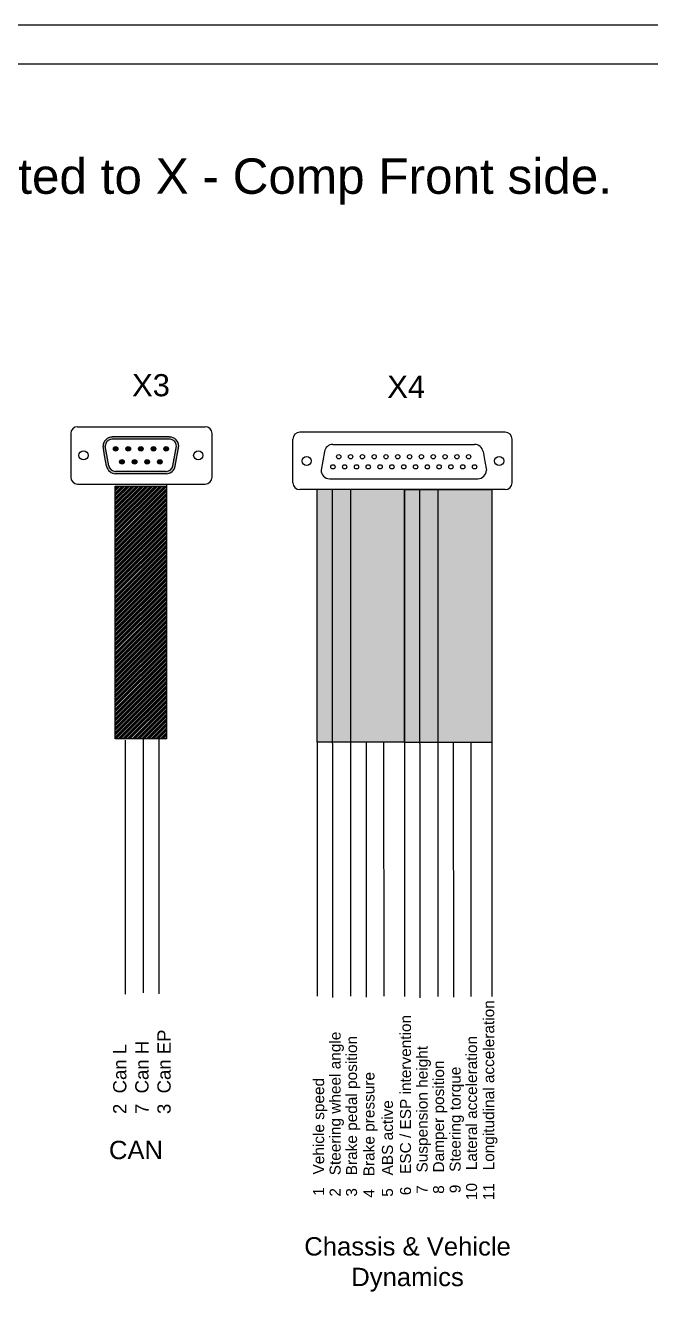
# Model space of a CAD drawing. Extents: x -194 to 239, y -574 to -265.
# Drawn here: x 19.1 to 115.3, y -459.5 to -264.6 of the extents above; entities that cross this region are included whole.
import ezdxf

# ---------------------------------------------------------------- set-up
doc = ezdxf.new("R2010")
doc.units = 0
doc.header["$LTSCALE"] = 0.5
doc.layers.get('0').update_dxf_attribs({"linetype": 'CONTINUOUS'})
doc.layers.add('UMRISSE', color=7, linetype='CONTINUOUS')
doc.styles.get("Standard").update_dxf_attribs({"font": 'arial.ttf', "height": 3})

msp = doc.modelspace()

# ---------------------------------------------------------------- hatches: boundary and pattern name
at = {"linetype": 'Continuous'}
h = msp.add_hatch(color=256, dxfattribs=at)
h.paths.add_polyline_path([(32.47, -327.96, 0.414214), (31.06, -329.38), (31.31, -330.79), (31.6, -332.44, 0.36397), (32.99, -333.61), (40.78, -333.61, 0.36397), (42.17, -332.44), (42.71, -329.38, 0.414214), (41.3, -327.96)])
h.paths.add_polyline_path([(32.47, -328.32, 0.406302), (31.41, -329.35), (31.66, -330.73), (31.95, -332.38, 0.36397), (32.99, -333.26), (40.78, -333.26, 0.36397), (41.82, -332.38), (42.35, -329.35, 0.406302), (41.3, -328.32)], flags=16)
h.paths.add_polyline_path([(33.35, -329.79, -1), (32.65, -329.79, -1)], flags=0)
h.paths.add_polyline_path([(35.3, -329.79, -1), (34.59, -329.79, -1)], flags=0)
h.paths.add_polyline_path([(37.24, -329.79, -1), (36.53, -329.79, -1)], flags=0)
h.paths.add_polyline_path([(34.33, -331.79, -1), (33.62, -331.79, -1)], flags=0)
h.paths.add_polyline_path([(36.27, -331.79, -1), (35.56, -331.79, -1)], flags=0)
h.paths.add_polyline_path([(39.18, -329.79, -1), (38.47, -329.79, -1)], flags=0)
h.paths.add_polyline_path([(38.21, -331.79, -1), (37.5, -331.79, -1)], flags=0)
h.paths.add_polyline_path([(40.15, -331.79, -1), (39.44, -331.79, -1)], flags=0)
h.paths.add_polyline_path([(41.12, -329.79, -1), (40.41, -329.79, -1)], flags=0)
for points in [[(32.65, -329.79, 1), (33.35, -329.79, 1)], [(35.3, -329.79, 1), (34.59, -329.79, 1)], [(36.53, -329.79, 1), (37.24, -329.79, 1)], [(39.18, -329.79, 1), (38.47, -329.79, 1)], [(41.12, -329.79, 1), (40.41, -329.79, 1)], [(33.62, -331.79, 1), (34.33, -331.79, 1)], [(35.56, -331.79, 1), (36.27, -331.79, 1)], [(38.21, -331.79, 1), (37.5, -331.79, 1)], [(40.15, -331.79, 1), (39.44, -331.79, 1)]]:
    msp.add_hatch(color=256, dxfattribs=at).paths.add_polyline_path(points)
h = msp.add_hatch(color=256)
h.dxf.hatch_style = 1
h.set_gradient(color1=(255, 255, 255), tint=1)
h.paths.add_polyline_path([(40.8, -335.51), (32.94, -335.51), (32.94, -374.42), (40.82, -374.42), (40.82, -354.87)])
h = msp.add_hatch()
h.set_pattern_fill('ANSI34', color=256, scale=0.681086)
h.set_pattern_definition([(45, (9.1725, -182.65104), (-0.3612004, 0.3612004), []), (45, (9.2929, -182.65104), (-0.3612004, 0.3612004), []), (45, (9.4133, -182.65104), (-0.3612004, 0.3612004), []), (45, (9.5337, -182.65104), (-0.3612004, 0.3612004), [])])
h.paths.add_polyline_path([(32.94, -335.51), (40.82, -335.51), (40.82, -374.42), (32.94, -374.42)])
h = msp.add_hatch(color=0)
h.dxf.hatch_style = 1
h.paths.add_polyline_path([(64.01, -336.02), (77.44, -336.02), (77.44, -374.93), (64.01, -374.93)])
h = msp.add_hatch(color=0)
h.dxf.hatch_style = 1
h.paths.add_polyline_path([(77.44, -336.06), (90.86, -336.06), (90.86, -374.97), (77.44, -374.97)])

# ---------------------------------------------------------------- linework, layer by layer
for p, q in [((239.39, -264.62), (-194.26, -264.62)), ((233.39, -270.62), (-188.26, -270.62)), ((40.8, -335.32), (40.84, -374.42))]:
    msp.add_line(p, q)
at = {"color": 32, "true_color": 0xcd6928}
for p, q in [((66.34, -336.02), (66.39, -414.21)), ((69.16, -335.94), (69.16, -385.75)), ((79.77, -336.06), (79.81, -414.25)), ((82.58, -335.98), (82.58, -385.79)), ((34.46, -374.6), (34.48, -413.7)), ((37.25, -374.42), (37.25, -385.24)), ((39.62, -374.53), (39.64, -413.63)), ((64.01, -374.93), (64.01, -385.76)), ((71.53, -375.04), (71.55, -414.14)), ((74.22, -374.93), (74.24, -414.03)), ((77.44, -374.97), (77.44, -385.8)), ((84.95, -375.08), (84.97, -414.18)), ((87.64, -374.97), (87.66, -414.07)), ((90.86, -374.97), (90.88, -414.07))]:
    msp.add_line(p, q, dxfattribs=at)
at = {"color": 30, "true_color": 0xf26722}
for p, q in [((37.25, -385.24), (37.25, -413.5)), ((64.01, -385.76), (64.01, -414.02)), ((69.16, -385.75), (69.16, -414.02)), ((77.44, -385.8), (77.44, -414.06)), ((82.58, -385.79), (82.58, -414.06))]:
    msp.add_line(p, q, dxfattribs=at)
msp.add_lwpolyline([(32.94, -335.51), (40.82, -335.51), (40.82, -374.42), (32.94, -374.42)], close=True)
at = {"color": 0}
for points in [[(64.01, -336.02), (77.44, -336.02), (77.44, -374.93), (64.01, -374.93)], [(77.44, -336.06), (90.86, -336.06), (90.86, -374.97), (77.44, -374.97)]]:
    msp.add_lwpolyline(points, close=True, dxfattribs=at)
at = {"linetype": 'Continuous'}
for centre in [(28.06, -330.79), (45.71, -330.79)]:
    msp.add_circle(centre, 0.706, dxfattribs=at)
at = {"color": 7, "linetype": 'Continuous'}
for centre in [(62.39, -331.65), (92.01, -331.65)]:
    msp.add_circle(centre, 0.706, dxfattribs=at)
at = {"layer": 'UMRISSE', "linetype": 'Continuous'}
for p, q in [((27.14, -326.38), (46.77, -326.38)), ((26.08, -327.44), (26.08, -334.14)), ((31.66, -330.73), (31.41, -329.32)), ((41.3, -327.96), (32.47, -327.96)), ((41.3, -328.32), (32.47, -328.32)), ((41.82, -332.38), (42.36, -329.32)), ((47.82, -327.44), (47.82, -334.14)), ((31.31, -330.79), (31.06, -329.38)), ((31.6, -332.44), (31.31, -330.79)), ((31.95, -332.38), (31.66, -330.73)), ((42.17, -332.44), (42.71, -329.38)), ((40.78, -333.26), (32.99, -333.26)), ((40.78, -333.61), (32.99, -333.61)), ((27.14, -335.2), (46.77, -335.2))]:
    msp.add_line(p, q, dxfattribs=at)
at = {"layer": 'UMRISSE', "color": 7, "linetype": 'Continuous'}
for p, q in [((92.93, -327.24), (61.33, -327.24)), ((60.27, -335), (60.27, -328.29)), ((93.99, -335), (93.99, -328.29)), ((92.93, -336.06), (61.33, -336.06))]:
    msp.add_line(p, q, dxfattribs=at)
at = {"layer": 'UMRISSE', "color": 0, "linetype": 'Continuous'}
for p, q in [((66.42, -329.11), (88.23, -329.11)), ((65.12, -330.2), (64.61, -333.07)), ((89.53, -330.2), (89.8, -331.75)), ((89.8, -331.75), (90.04, -333.07)), ((65.93, -334.39), (88.72, -334.39))]:
    msp.add_line(p, q, dxfattribs=at)
at = {"layer": 'UMRISSE', "linetype": 'Continuous'}
for centre in [(33, -329.79), (34.94, -329.79), (36.88, -329.79), (38.83, -329.79), (40.77, -329.79), (33.97, -331.79), (35.91, -331.79), (37.85, -331.79), (39.8, -331.79)]:
    msp.add_circle(centre, 0.353, dxfattribs=at)
at = {"layer": 'UMRISSE', "color": 0, "linetype": 'Continuous'}
for centre in [(67.33, -331.01), (69.15, -331.01), (70.97, -331.01), (72.78, -331.01), (74.6, -331.01), (76.41, -331.01), (78.23, -331.01), (80.05, -331.01), (81.86, -331.01), (83.68, -331.01), (85.5, -331.01), (87.31, -331.01), (66.43, -332.56), (68.24, -332.56), (70.06, -332.56), (71.87, -332.56), (73.69, -332.56), (75.51, -332.56), (77.32, -332.56), (79.14, -332.56), (80.96, -332.56), (82.77, -332.56), (84.59, -332.56), (86.4, -332.56), (88.22, -332.56)]:
    msp.add_circle(centre, 0.33, dxfattribs=at)
at = {"layer": 'UMRISSE', "linetype": 'Continuous'}
for centre, radius, start, end in [((27.14, -327.44), 1.06, 90, 180), ((46.77, -327.44), 1.06, 0, 90), ((32.47, -329.38), 1.41, 90, 180), ((32.47, -329.38), 1.06, 90, 180), ((41.3, -329.38), 1.41, 0, 90), ((41.3, -329.38), 1.06, 0, 90), ((32.99, -332.2), 1.41, 190, 270), ((32.99, -332.2), 1.06, 190, 270), ((40.78, -332.2), 1.06, 270, 350), ((40.78, -332.2), 1.41, 270, 350), ((27.14, -334.14), 1.06, 180, 270), ((46.77, -334.14), 1.06, 270, 0)]:
    msp.add_arc(centre, radius, start, end, dxfattribs=at)
at = {"layer": 'UMRISSE', "color": 7, "linetype": 'Continuous'}
for centre, start, end in [((61.33, -328.29), 90, 180), ((92.93, -328.29), 0, 90), ((61.33, -335), 180, 270), ((92.93, -335), 270, 0)]:
    msp.add_arc(centre, 1.06, start, end, dxfattribs=at)
at = {"layer": 'UMRISSE', "color": 0, "linetype": 'Continuous'}
for centre, start, end in [((66.42, -330.43), 90, 170), ((88.23, -330.43), 10, 90), ((65.93, -333.07), 180, 270), ((88.72, -333.07), 270, 0)]:
    msp.add_arc(centre, 1.32, start, end, dxfattribs=at)

# ---------------------------------------------------------------- texts
at = {"color": 0, "insert": (-50.53, -285.1), "char_height": 5.4487, "attachment_point": 1}
msp.add_mtext_dynamic_manual_height_columns('The Signals Connected to X - Comp Front side.', width=160.262, gutter_width=10.22, heights=[0], dxfattribs=at)
at = {"insert": (38.44, -320.02), "char_height": 3.405, "width": 24.8458, "attachment_point": 5}
msp.add_mtext('X3', dxfattribs=at)
at = {"color": 0, "insert": (77.7, -320.24), "char_height": 3.405, "width": 8.1494, "attachment_point": 5}
msp.add_mtext('X4', dxfattribs=at)
at = {"color": 30, "true_color": 0xf26722, "char_height": 1.694, "attachment_point": 4, "rotation": 90}
for s, insert, width in [('11   Longitudinal acceleration', (90.65, -445.42), 31.4526), ('6   ESC / ESP intervention', (77.61, -444.65), 28.5203), ('2   Steering wheel angle', (67.02, -444.86), 26.1393), ('3   Brake pedal position', (69.55, -444.86), 25.5898), ('10   Lateral acceleration', (87.77, -445.39), 26.5848), ('7   Suspension height', (80.41, -444.43), 23.9414), ('8   Damper position', (82.94, -444.43), 21.1025), ('1   Vehicle speed', (64.49, -444.74), 19.0878), ('4   Brake pressure', (72.23, -445.01), 20.2783), ('9   Steering torque', (85.49, -444.33), 19.7289), ('5   ABS active', (74.83, -444.88), 16.1574)]:
    msp.add_mtext(s, dxfattribs=dict(at, insert=insert, width=width))
at = {"color": 30, "true_color": 0xf26722, "insert": (32.61, -432.15), "char_height": 2.043, "attachment_point": 1, "rotation": 90}
msp.add_mtext_dynamic_manual_height_columns('2  Can L\\P7  Can H\\P3  Can EP', width=17.2367, gutter_width=10.22, heights=[0], dxfattribs=at)
at = {"color": 30, "true_color": 0xf26722, "attachment_point": 5}
for s, insert, char_height, width in [('CAN ', (36.13, -437.7), 2.823, 25.7371), ('Chassis & Vehicle Dynamics', (77.91, -455.29), 2.8234, 34.3706)]:
    msp.add_mtext(s, dxfattribs=dict(at, insert=insert, char_height=char_height, width=width))

doc.saveas('drawing.dxf')
